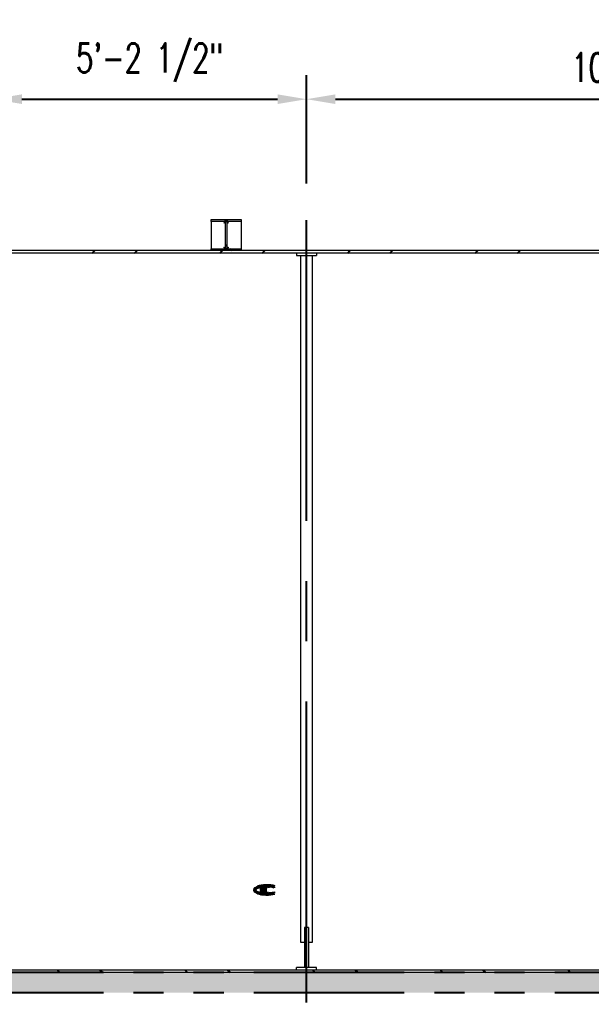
# Model space of a CAD drawing. Header units: inches. Extents: x 0 to 4731, y 0 to 1632.
# Drawn here: x 3818.1 to 3932.1, y 973.7 to 1169.7 of the extents above; entities that cross this region are included whole.
import ezdxf

# ---------------------------------------------------------------- set-up
doc = ezdxf.new("R2010")
doc.units = ezdxf.units.IN
doc.header["$LTSCALE"] = 48
doc.header["$MEASUREMENT"] = 0
doc.linetypes.add('CENTER', pattern=[2, 1.25, -0.25, 0.25, -0.25])
doc.linetypes.add('PHANTOM2', pattern=[1.25, 0.625, -0.125, 0.125, -0.125, 0.125, -0.125])
for name, color, linetype, lineweight in [('AM_0', 7, 'Continuous', 50), ('AM_11', 92, 'PHANTOM2', 25), ('AM_7', 142, 'CENTER', 25), ('Am_8', 1, 'Continuous', 25), ('Equipment-AM_5', 92, 'Continuous', 25)]:
    doc.layers.add(name, color=color, linetype=linetype, lineweight=lineweight)
doc.styles.get("Standard").update_dxf_attribs({"font": 'ROMANS.SHX', "width": 0.7})
doc.dimstyles.new('VALMET_ANSI$0', dxfattribs={"dimscale": 48, "dimtxt": 0.12, "dimasz": 0.12, "dimexe": 0.1, "dimexo": 0.05, "dimgap": 0.06, "dimtad": 1, "dimtoh": 1, "dimdec": 5, "dimzin": 7, "dimdsep": 46, "dimlunit": 4, "dimtxsty": 'Standard', "dimcen": 0, "dimclrd": 256, "dimclre": 256, "dimclrt": 140, "dimadec": 0, "dimazin": 2, "dimtp": 0.1, "dimtm": 0.1, "dimtfac": 0.71, "dimtdec": 5, "dimtofl": 0, "dimtmove": 0, "dimatfit": 3, "dimfxl": 1, "dimfrac": 2, "dimtolj": 1, "dimtzin": 7, "dimlwd": -1, "dimlwe": -1, "dimarcsym": 1})
pattern_1 = [(135, (3095.74, 106.287), (-12.72792, -12.72792), []), (135, (3095.74, 114.772), (-12.72792, -12.72792), [])]

# ---------------------------------------------------------------- blocks, each defined once
blk = doc.blocks.new('*D612')
at = {"layer": 'Defpoints', "color": 0, "transparency": 16777216}
for p in [(3875.31, 1153.82), (3812.81, 1135.12), (3875.31, 1134.62)]:
    blk.add_point(p, dxfattribs=at)
at = {"layer": 'Equipment-AM_5', "linetype": 'ByBlock', "transparency": 16777216}
for p, q in [((3812.81, 1137.52), (3812.81, 1158.62)), ((3875.31, 1137.02), (3875.31, 1158.62)), ((3818.57, 1153.82), (3869.55, 1153.82))]:
    blk.add_line(p, q, dxfattribs=at)
at = {"layer": 'Equipment-AM_5', "transparency": 16777216}
for points in [[(3818.57, 1154.78), (3818.57, 1152.86), (3812.81, 1153.82)], [(3869.55, 1154.78), (3869.55, 1152.86), (3875.31, 1153.82)]]:
    blk.add_solid(points, dxfattribs=at)
at = {"layer": 'Equipment-AM_5', "color": 140, "transparency": 16777216, "insert": (3844.06, 1161.09), "char_height": 5.76, "attachment_point": 5}
blk.add_mtext('\\A1;5\'-2 1/2"', dxfattribs=at)
blk = doc.blocks.new('*D613')
at = {"layer": 'Defpoints', "color": 0, "transparency": 16777216}
for p in [(4000.31, 1153.82), (3875.31, 1134.62), (4000.31, 1134.62)]:
    blk.add_point(p, dxfattribs=at)
at = {"layer": 'Equipment-AM_5', "linetype": 'ByBlock', "transparency": 16777216}
for p, q in [((3875.31, 1137.02), (3875.31, 1158.62)), ((4000.31, 1137.02), (4000.31, 1158.62)), ((3881.07, 1153.82), (3994.55, 1153.82))]:
    blk.add_line(p, q, dxfattribs=at)
at = {"layer": 'Equipment-AM_5', "transparency": 16777216}
for points in [[(3881.07, 1154.78), (3881.07, 1152.86), (3875.31, 1153.82)], [(3994.55, 1154.78), (3994.55, 1152.86), (4000.31, 1153.82)]]:
    blk.add_solid(points, dxfattribs=at)
at = {"layer": 'Equipment-AM_5', "color": 140, "transparency": 16777216, "insert": (3937.81, 1160.13), "char_height": 5.76, "attachment_point": 5}
blk.add_mtext('\\A1;10\'-5"', dxfattribs=at)

msp = doc.modelspace()

# ---------------------------------------------------------------- hatches: boundary and pattern name
at = {"layer": 'Am_8'}
h = msp.add_hatch(dxfattribs=at)
h.set_pattern_fill('ANSI32', color=256, scale=48, angle=90, style=0)
h.set_pattern_definition(pattern_1)
edge = h.paths.add_edge_path(flags=0)
edge.add_line((3862.319903, 1123.621149), (3862.319903, 1123.986149))
edge.add_line((3862.319903, 1123.986149), (3859.689903, 1123.986149))
edge.add_arc((3859.689903, 1124.236149), 0.25, 180, 270, ccw=False)
edge.add_line((3859.439903, 1124.236149), (3859.439903, 1129.206149))
edge.add_arc((3859.689903, 1129.206149), 0.25, 90, 180, ccw=False)
edge.add_line((3859.689903, 1129.456149), (3862.319903, 1129.456149))
edge.add_line((3862.319903, 1129.456149), (3862.319903, 1129.821149))
edge.add_line((3862.319903, 1129.821149), (3856.299903, 1129.821149))
edge.add_line((3856.299903, 1129.821149), (3856.299903, 1129.456149))
edge.add_line((3856.299903, 1129.456149), (3858.929903, 1129.456149))
edge.add_arc((3858.929903, 1129.206149), 0.25, 0, 90, ccw=False)
edge.add_line((3859.179903, 1129.206149), (3859.179903, 1124.236149))
edge.add_arc((3858.929903, 1124.236149), 0.25, 270, 360, ccw=False)
edge.add_line((3858.929903, 1123.986149), (3856.299903, 1123.986149))
edge.add_line((3856.299903, 1123.986149), (3856.299903, 1123.621149))
edge.add_line((3856.299903, 1123.621149), (3862.319903, 1123.621149))
h = msp.add_hatch(dxfattribs=at)
h.set_pattern_fill('ANSI32', color=256, scale=48, style=0)
h.set_pattern_definition([(45, (3095.74, 106.287), (-12.72792, 12.72792), []), (45, (3104.224, 106.287), (-12.72792, 12.72792), [])])
h.paths.add_polyline_path([(4064.715301, 980.121149), (4064.715301, 1123.621149), (3561.239927, 1123.621149), (3561.239927, 1123.121149), (3560.904505, 1123.121149), (3560.904505, 980.121149), (3561.404901, 980.121149), (3561.404901, 1123.121149), (4064.214905, 1123.121149), (4064.214905, 980.121149)], flags=0)
h = msp.add_hatch(dxfattribs=at)
h.set_pattern_fill('ANSI32', color=256, scale=48, angle=90, style=0)
h.set_pattern_definition(pattern_1)
h.paths.add_polyline_path([(3553.899287, 979.621149), (4071.720519, 979.621149), (4071.720519, 980.121149), (3553.899287, 980.121149)], flags=0)
h = msp.add_hatch(dxfattribs=at)
h.set_pattern_fill('SACNCR', color=256, scale=48, style=0)
h.set_pattern_definition([(45, (3095.739, 106.287), (-3.18198, 3.18198), []), (45, (3098.921, 106.287), (-3.18198, 3.18198), [0, -4.5])])
h.paths.add_polyline_path([(4074.809903, 975.621149), (4074.809903, 979.621149), (3550.809903, 979.621149), (3550.809903, 975.621149)], flags=0)

# ---------------------------------------------------------------- linework, layer by layer
at = {"layer": 'AM_0', "lineweight": 18}
for p, q in [((3856.299903, 1129.821149), (3862.319903, 1129.821149)), ((3856.299903, 1129.456149), (3856.299903, 1129.821149)), ((3858.929903, 1129.456149), (3856.299903, 1129.456149)), ((3856.299903, 1129.456149), (3856.299903, 1123.986149)), ((3859.179903, 1124.236149), (3859.179903, 1129.206149)), ((3859.439903, 1129.206149), (3859.439903, 1124.236149)), ((3862.319903, 1129.456149), (3859.689903, 1129.456149)), ((3862.319903, 1129.821149), (3862.319903, 1129.456149)), ((3862.319903, 1129.456149), (3862.319903, 1123.986149)), ((4064.715301, 1123.621149), (3561.239927, 1123.621149)), ((4064.214905, 1123.121149), (3561.404901, 1123.121149)), ((3856.299903, 1123.621149), (3856.299903, 1123.986149)), ((3856.299903, 1123.986149), (3858.929903, 1123.986149)), ((3862.319903, 1123.621149), (3856.299903, 1123.621149)), ((3859.689903, 1123.986149), (3862.319903, 1123.986149)), ((3862.319903, 1123.986149), (3862.319903, 1123.621149)), ((3873.309903, 1123.121149), (3873.309903, 1122.621149)), ((3877.309903, 1123.121149), (3877.309903, 1122.621149)), ((3873.309903, 1122.621149), (3877.309903, 1122.621149)), ((3874.122403, 1122.621149), (3874.122403, 985.702079)), ((3876.497403, 985.702079), (3876.497403, 1122.621149)), ((3868.766822, 996.778649), (3866.887437, 996.778649)), ((3868.766822, 996.80536), (3868.766822, 996.778649)), ((3868.948807, 996.758159), (3868.948807, 996.507397)), ((3868.948807, 995.734901), (3868.948807, 995.48414)), ((3866.887437, 995.463649), (3868.766822, 995.463649)), ((3868.766822, 995.463649), (3868.766822, 995.436938)), ((3875.684903, 988.621149), (3874.934903, 988.621149)), ((3874.934903, 988.621149), (3874.934903, 980.621149)), ((3875.684903, 988.621149), (3875.684903, 980.621149)), ((3874.122403, 985.702079), (3874.934903, 985.702079)), ((3875.684903, 985.702079), (3876.497403, 985.702079)), ((4071.720519, 980.121149), (3553.899287, 980.121149)), ((3877.309903, 980.621149), (3873.309903, 980.621149)), ((3873.309903, 980.121149), (3873.309903, 980.621149)), ((3877.309903, 980.121149), (3877.309903, 980.621149)), ((4071.720519, 979.621149), (3553.899287, 979.621149))]:
    msp.add_line(p, q, dxfattribs=at)
at = {"layer": 'AM_0', "flags": 128}
for points in [[(3867.112315, 996.121149), (3867.109919, 996.216882), (3867.10278, 996.310574), (3867.091052, 996.40023), (3867.074985, 996.483937), (3867.05492, 996.559911), (3867.031285, 996.626535), (3867.004585, 996.682387), (3866.975388, 996.726277), (3866.944316, 996.75727), (3866.912032, 996.774705), (3866.879224, 996.778211), (3866.846591, 996.767712), (3866.814828, 996.743433), (3866.784613, 996.705892), (3866.756589, 996.655887), (3866.731355, 996.594486), (3866.709447, 996.522996), (3866.691332, 996.442941), (3866.677397, 996.356029), (3866.667939, 996.26411), (3866.663159, 996.169144), (3866.663159, 996.073155), (3866.667939, 995.978189), (3866.677397, 995.88627), (3866.691332, 995.799357), (3866.709447, 995.719303), (3866.731355, 995.647813), (3866.756589, 995.586411), (3866.784613, 995.536407), (3866.814828, 995.498865), (3866.846591, 995.474586), (3866.879224, 995.464088), (3866.912032, 995.467594), (3866.944316, 995.485029), (3866.975388, 995.516022), (3867.004585, 995.559912), (3867.031285, 995.615764), (3867.05492, 995.682387), (3867.074985, 995.758362), (3867.091052, 995.842069), (3867.10278, 995.931724), (3867.109919, 996.025416), (3867.112315, 996.121149)], [(3867.066826, 996.121149), (3867.06438, 996.207479), (3867.057107, 996.291454), (3867.045205, 996.370784), (3867.029, 996.443304), (3867.008934, 996.507036), (3866.985554, 996.560243), (3866.959497, 996.601472), (3866.931474, 996.6296), (3866.902251, 996.643858), (3866.872623, 996.643858), (3866.843399, 996.6296), (3866.815377, 996.601472), (3866.78932, 996.560243), (3866.76594, 996.507036), (3866.745873, 996.443304), (3866.729668, 996.370784), (3866.717767, 996.291454), (3866.710494, 996.207479), (3866.708047, 996.121149), (3866.710494, 996.034819), (3866.717767, 995.950844), (3866.729668, 995.871515), (3866.745873, 995.798995), (3866.76594, 995.735262), (3866.78932, 995.682055), (3866.815377, 995.640826), (3866.843399, 995.612699), (3866.872623, 995.598441), (3866.902251, 995.598441), (3866.931474, 995.612699), (3866.959497, 995.640826), (3866.985554, 995.682055), (3867.008934, 995.735262), (3867.029, 995.798995), (3867.045205, 995.871515), (3867.057107, 995.950844), (3867.06438, 996.034819), (3867.066826, 996.121149)]]:
    msp.add_lwpolyline(points, dxfattribs=at)
at = {"layer": 'AM_0'}
for centre, start, end in [((3858.929903, 1129.206149), 0, 90), ((3859.689903, 1129.206149), 90, 180), ((3858.929903, 1124.236149), 270, 0), ((3859.689903, 1124.236149), 180, 270)]:
    msp.add_arc(centre, 0.25, start, end, dxfattribs=at)
for centre, start_param, end_param in [((3867.393083, 996.121149), 0.8749034685, 5.4082818386), ((3868.766822, 996.121149), 2.5724454695, 3.7107398377), ((3868.766822, 996.121149), 1.8577585154, 2.2272383621), ((3868.766822, 996.121149), 4.0559469451, 4.4254267918)]:
    msp.add_ellipse(centre, major_axis=(2.426758, 0), ratio=0.3420201433, start_param=start_param, end_param=end_param, dxfattribs=at)
at = {"layer": 'AM_11'}
for p, q in [((4074.809903, 979.621149), (3550.809903, 979.621149)), ((4074.809903, 975.621149), (3550.809903, 975.621149))]:
    msp.add_line(p, q, dxfattribs=at)
at = {"layer": 'AM_7'}
msp.add_line((3875.309903, 973.702079), (3875.309903, 1134.621149), dxfattribs=at)

# ---------------------------------------------------------------- dimensions: what is measured, and where the dimension line sits
at = {"layer": 'Equipment-AM_5'}
for base, p1, p2, picture, middle in [((3875.309903, 1153.82115), (3812.809903, 1135.121149), (3875.309903, 1134.621149), '*D612', (3844.059903, 1161.089722)), ((4000.309903, 1153.82115), (3875.309903, 1134.621149), (4000.309903, 1134.621149), '*D613', (3937.809903, 1160.129722))]:
    dim = msp.add_linear_dim(base=base, p1=p1, p2=p2, dimstyle='VALMET_ANSI$0', dxfattribs=at)
    dim.commit()
    dim.dimension.update_dxf_attribs({"geometry": picture, "text_midpoint": middle})

doc.saveas('drawing.dxf')
